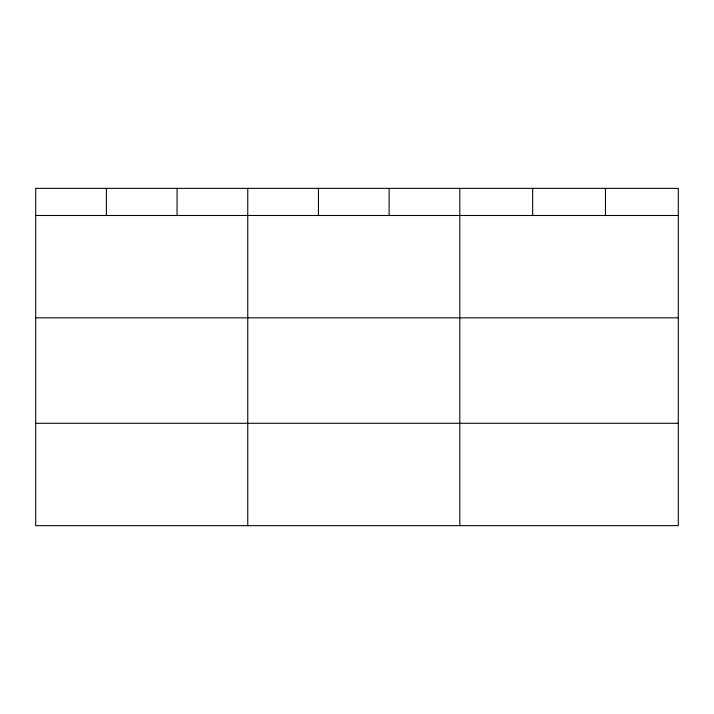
<?xml version="1.0" encoding="UTF-8"?>
<svg xmlns="http://www.w3.org/2000/svg" width="714" height="714" viewBox="0 0 714 714"><rect width="100%" height="100%" fill="white"/><g stroke="black" fill="none" stroke-linecap="round" stroke-linejoin="round"><path stroke-width="1.07" d="M678.3 215.485L678.3 525.647L35.7 525.647L35.7 188.353L678.3 188.353L678.3 215.485L35.7 215.485M35.7 317.837L678.3 317.837M35.7 423.295L678.3 423.295M605.472 188.353L605.472 215.485M532.644 188.353L532.644 215.485M459.816 188.353L459.816 525.647M389.13 188.353L389.13 215.485M318.444 188.353L318.444 215.485M247.758 188.353L247.758 525.647M177.072 188.353L177.072 215.485M106.386 188.353L106.386 215.485"/></g></svg>
